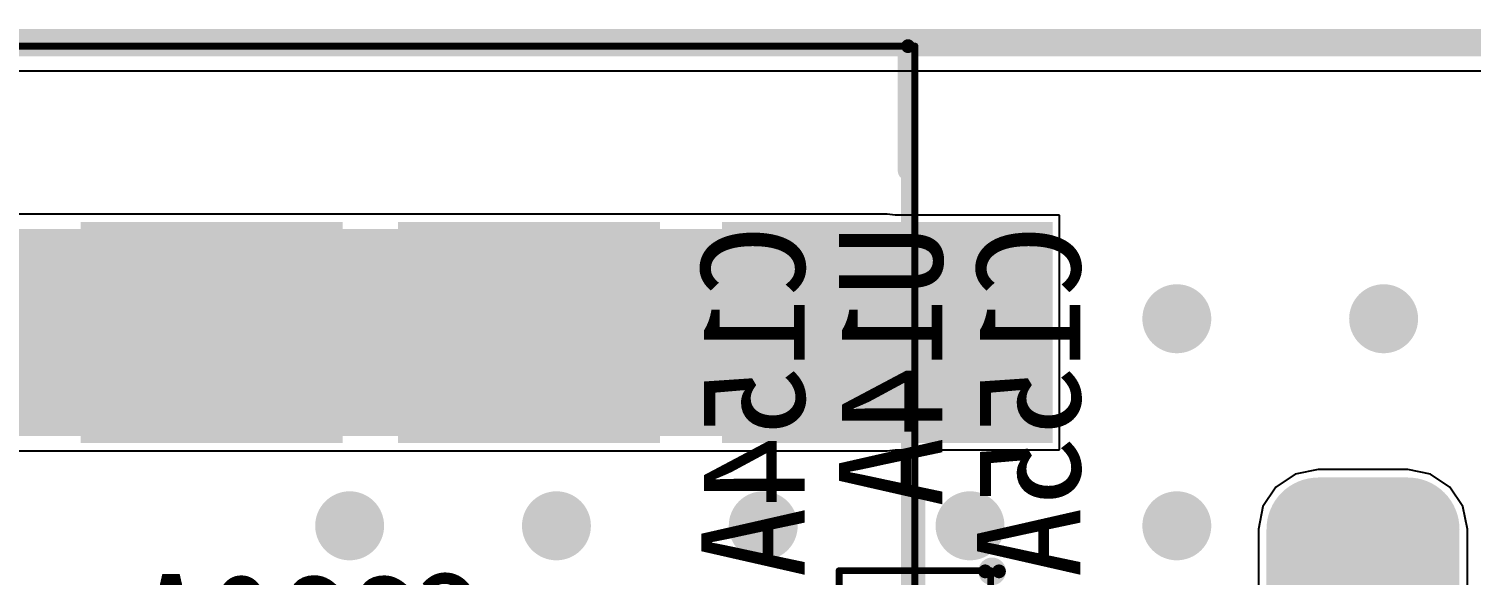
# Model space of a CAD drawing. Header units: millimetres. Extents: x 15 to 120, y 22 to 104.
# Drawn here: x 75.67 to 86.13, y 91.14 to 95.1 of the extents above; entities that cross this region are included whole.
import ezdxf

# ---------------------------------------------------------------- set-up
doc = ezdxf.new("R2010")
doc.units = ezdxf.units.MM
for name, color, linetype in [('BottomLayer', 5, 'Continuous'), ('BottomOverlay', 54, 'Continuous'), ('BottomSolder', 6, 'Continuous'), ('KeepOutLayer', 6, 'Continuous'), ('Mechanical13', 56, 'Continuous'), ('Mechanical15', 56, 'Continuous'), ('MultiLayer', 9, 'Continuous'), ('TopLayer', 1, 'Continuous'), ('TopOverlay', 2, 'Continuous'), ('TopPaste', 8, 'Continuous'), ('TopSolder', 216, 'Continuous')]:
    doc.layers.add(name, color=color, linetype=linetype)

msp = doc.modelspace()

# ---------------------------------------------------------------- linework, layer by layer
at = {"layer": 'BottomLayer'}
for p, q in [((42.404, 94.796), (86.496, 94.796)), ((84.859, 91.875), (84.719, 91.781)), ((85.025, 91.908), (84.859, 91.875)), ((85.675, 91.908), (85.025, 91.908)), ((85.841, 91.875), (85.675, 91.908)), ((85.981, 91.781), (85.841, 91.875)), ((84.719, 91.781), (84.625, 91.641)), ((86.075, 91.641), (85.981, 91.781)), ((84.625, 91.641), (84.592, 91.475)), ((86.108, 91.475), (86.075, 91.641)), ((84.592, 91.475), (84.592, 89.625)), ((86.108, 89.625), (86.108, 91.475))]:
    msp.add_line(p, q, dxfattribs=at)
for points, const_width in [([(83.875, 93, 1), (84.125, 93, 1)], 0.25), ([(85.375, 93, 1), (85.625, 93, 1)], 0.25), ([(84.863, 91.475, 1), (85.188, 91.475, 1)], 0.325), ([(85.513, 91.475, 1), (85.838, 91.475, 1)], 0.325), ([(77.875, 91.5, 1), (78.125, 91.5, 1)], 0.25), ([(79.375, 91.5, 1), (79.625, 91.5, 1)], 0.25), ([(80.875, 91.5, 1), (81.125, 91.5, 1)], 0.25), ([(82.375, 91.5, 1), (82.625, 91.5, 1)], 0.25), ([(83.875, 91.5, 1), (84.125, 91.5, 1)], 0.25)]:
    msp.add_lwpolyline(points, format="xyb", close=True, dxfattribs=dict(at, const_width=const_width))
for points in [[(85.025, 89.3), (85.675, 89.3), (85.025, 91.8), (85.675, 91.8)], [(84.7, 89.625), (86, 89.625), (84.7, 91.475), (86, 91.475)]]:
    msp.add_solid(points, dxfattribs=at)
at = {"layer": 'BottomOverlay'}
for points, const_width in [([(82.71, 91.17, 1), (82.61, 91.17, 1)], 0.1), ([(82.585, 91.17, 1), (82.635, 91.17, 1)], 0.05), ([(82.685, 91.17, 1), (82.735, 91.17, 1)], 0.05)]:
    msp.add_lwpolyline(points, format="xyb", close=True, dxfattribs=dict(at, const_width=const_width))
at = {"layer": 'BottomSolder', "const_width": 0.375}
for points in [[(84.838, 91.475, 1), (85.212, 91.475, 1)], [(84.838, 91.475, 1), (85.212, 91.475, 1)], [(85.488, 91.475, 1), (85.863, 91.475, 1)], [(85.488, 91.475, 1), (85.863, 91.475, 1)]]:
    msp.add_lwpolyline(points, format="xyb", close=True, dxfattribs=at)
at = {"layer": 'BottomSolder'}
for points in [[(85.025, 89.25), (85.675, 89.25), (85.025, 91.85), (85.675, 91.85)], [(85.025, 89.25), (85.675, 89.25), (85.025, 91.85), (85.675, 91.85)], [(84.65, 89.625), (86.05, 89.625), (84.65, 91.475), (86.05, 91.475)], [(84.65, 89.625), (86.05, 89.625), (84.65, 91.475), (86.05, 91.475)]]:
    msp.add_solid(points, dxfattribs=at)
at = {"layer": 'KeepOutLayer', "const_width": 0.2}
msp.add_lwpolyline([(42.2, 95), (86.7, 95)], dxfattribs=at)
at = {"layer": 'Mechanical13', "const_width": 0.1}
for points in [[(69.15, 94.975), (82.05, 94.975)], [(82.05, 90.075), (82.05, 94.975)]]:
    msp.add_lwpolyline(points, dxfattribs=at)
at = {"layer": 'Mechanical13', "const_width": 0.05}
msp.add_lwpolyline([(82.025, 94.975, 1), (82.075, 94.975, 1)], format="xyb", close=True, dxfattribs=at)
msp.add_lwpolyline([(82.025, 94.975, 1), (82.075, 94.975, 1)], format="xyb", close=True, dxfattribs=at)
at = {"layer": 'Mechanical15', "const_width": 0.05}
for points in [[(69.15, 94.975), (82.1, 94.975)], [(82.1, 90.075), (82.1, 94.975)], [(81.55, 89.575), (81.55, 91.175)], [(81.55, 91.175), (82.65, 91.175)], [(82.65, 89.575), (82.65, 91.175)]]:
    msp.add_lwpolyline(points, dxfattribs=at)
at = {"layer": 'Mechanical15', "const_width": 0.025}
for points in [[(82.088, 94.975, 1), (82.113, 94.975, 1)], [(82.088, 94.975, 1), (82.113, 94.975, 1)], [(81.538, 91.175, 1), (81.562, 91.175, 1)], [(81.538, 91.175, 1), (81.562, 91.175, 1)], [(82.638, 91.175, 1), (82.662, 91.175, 1)], [(82.638, 91.175, 1), (82.662, 91.175, 1)]]:
    msp.add_lwpolyline(points, format="xyb", close=True, dxfattribs=at)
at = {"layer": 'MultiLayer', "const_width": 0.25}
for points in [[(83.875, 93, 1), (84.125, 93, 1)], [(85.375, 93, 1), (85.625, 93, 1)], [(77.875, 91.5, 1), (78.125, 91.5, 1)], [(79.375, 91.5, 1), (79.625, 91.5, 1)], [(80.875, 91.5, 1), (81.125, 91.5, 1)], [(82.375, 91.5, 1), (82.625, 91.5, 1)], [(83.875, 91.5, 1), (84.125, 91.5, 1)]]:
    msp.add_lwpolyline(points, format="xyb", close=True, dxfattribs=at)
at = {"layer": 'TopLayer'}
for p, q in [((42.404, 94.796), (86.496, 94.796)), ((81.9, 93.757), (69.15, 93.757)), ((81.956, 93.75), (81.9, 93.757)), ((83.15, 93.75), (81.956, 93.75)), ((83.15, 92.05), (83.15, 93.75)), ((69.432, 92.043), (81.9, 92.043)), ((81.9, 92.043), (81.956, 92.05)), ((81.956, 92.05), (83.15, 92.05)), ((84.859, 91.875), (84.719, 91.781)), ((85.025, 91.908), (84.859, 91.875)), ((85.675, 91.908), (85.025, 91.908)), ((85.841, 91.875), (85.675, 91.908)), ((85.981, 91.781), (85.841, 91.875)), ((84.719, 91.781), (84.625, 91.641)), ((86.075, 91.641), (85.981, 91.781)), ((84.625, 91.641), (84.592, 91.475)), ((86.108, 91.475), (86.075, 91.641)), ((84.592, 91.475), (84.592, 89.625)), ((86.108, 89.625), (86.108, 91.475))]:
    msp.add_line(p, q, dxfattribs=at)
for points, const_width in [([(74.4, 92.9), (77, 92.9)], 1.5), ([(77, 92.9), (79.3, 92.9)], 1.5), ([(79.3, 92.9), (81.9, 92.9)], 1.5), ([(81.9, 92.875), (82.1, 92.875)], 0.2)]:
    msp.add_lwpolyline(points, dxfattribs=dict(at, const_width=const_width))
for points, const_width in [([(76.625, 92.9, 1), (77.375, 92.9, 1)], 0.75), ([(76.625, 92.9, 1), (77.375, 92.9, 1)], 0.75), ([(78.925, 92.9, 1), (79.675, 92.9, 1)], 0.75), ([(78.925, 92.9, 1), (79.675, 92.9, 1)], 0.75), ([(81.525, 92.9, 1), (82.275, 92.9, 1)], 0.75), ([(83.875, 93, 1), (84.125, 93, 1)], 0.25), ([(85.375, 93, 1), (85.625, 93, 1)], 0.25), ([(81.85, 92.875, 1), (81.95, 92.875, 1)], 0.1), ([(82.05, 92.875, 1), (82.15, 92.875, 1)], 0.1), ([(84.863, 91.475, 1), (85.188, 91.475, 1)], 0.325), ([(85.513, 91.475, 1), (85.838, 91.475, 1)], 0.325), ([(77.875, 91.5, 1), (78.125, 91.5, 1)], 0.25), ([(79.375, 91.5, 1), (79.625, 91.5, 1)], 0.25), ([(80.875, 91.5, 1), (81.125, 91.5, 1)], 0.25), ([(82.375, 91.5, 1), (82.625, 91.5, 1)], 0.25), ([(83.875, 91.5, 1), (84.125, 91.5, 1)], 0.25)]:
    msp.add_lwpolyline(points, format="xyb", close=True, dxfattribs=dict(at, const_width=const_width))
for points in [[(77.9, 93.65), (76.1, 93.65), (77.9, 92.15), (76.1, 92.15)], [(80.2, 93.65), (78.4, 93.65), (80.2, 92.15), (78.4, 92.15)], [(83.05, 93.65), (80.75, 93.65), (83.05, 92.15), (80.75, 92.15)], [(85.025, 89.3), (85.675, 89.3), (85.025, 91.8), (85.675, 91.8)], [(84.7, 89.625), (86, 89.625), (84.7, 91.475), (86, 91.475)]]:
    msp.add_solid(points, dxfattribs=at)
at = {"layer": 'TopOverlay', "const_width": 0.15}
for points in [[(69.15, 94.975), (82.05, 94.975)], [(82.05, 94.075), (82.05, 94.975)], [(82.1, 90.075), (82.1, 91.675)]]:
    msp.add_lwpolyline(points, dxfattribs=at)
at = {"layer": 'TopOverlay', "const_width": 0.075}
for points in [[(82.013, 94.975, 1), (82.088, 94.975, 1)], [(82.013, 94.975, 1), (82.088, 94.975, 1)], [(82.013, 94.075, 1), (82.088, 94.075, 1)], [(82.063, 91.675, 1), (82.138, 91.675, 1)]]:
    msp.add_lwpolyline(points, format="xyb", close=True, dxfattribs=at)
at = {"layer": 'TopPaste'}
for points in [[(77.9, 93.65), (76.1, 93.65), (77.9, 92.15), (76.1, 92.15)], [(77.9, 93.65), (76.1, 93.65), (77.9, 92.15), (76.1, 92.15)], [(80.2, 93.65), (78.4, 93.65), (80.2, 92.15), (78.4, 92.15)], [(80.2, 93.65), (78.4, 93.65), (80.2, 92.15), (78.4, 92.15)], [(83.05, 93.65), (80.75, 93.65), (83.05, 92.15), (80.75, 92.15)], [(83.05, 93.65), (80.75, 93.65), (83.05, 92.15), (80.75, 92.15)]]:
    msp.add_solid(points, dxfattribs=at)
at = {"layer": 'TopSolder', "const_width": 0.375}
for points in [[(84.838, 91.475, 1), (85.212, 91.475, 1)], [(84.838, 91.475, 1), (85.212, 91.475, 1)], [(85.488, 91.475, 1), (85.863, 91.475, 1)], [(85.488, 91.475, 1), (85.863, 91.475, 1)]]:
    msp.add_lwpolyline(points, format="xyb", close=True, dxfattribs=at)
at = {"layer": 'TopSolder'}
for points in [[(77.95, 93.7), (76.05, 93.7), (77.95, 92.1), (76.05, 92.1)], [(77.95, 93.7), (76.05, 93.7), (77.95, 92.1), (76.05, 92.1)], [(80.25, 93.7), (78.35, 93.7), (80.25, 92.1), (78.35, 92.1)], [(80.25, 93.7), (78.35, 93.7), (80.25, 92.1), (78.35, 92.1)], [(83.1, 93.7), (80.7, 93.7), (83.1, 92.1), (80.7, 92.1)], [(83.1, 93.7), (80.7, 93.7), (83.1, 92.1), (80.7, 92.1)], [(85.025, 89.25), (85.675, 89.25), (85.025, 91.85), (85.675, 91.85)], [(85.025, 89.25), (85.675, 89.25), (85.025, 91.85), (85.675, 91.85)], [(84.65, 89.625), (86.05, 89.625), (84.65, 91.475), (86.05, 91.475)], [(84.65, 89.625), (86.05, 89.625), (84.65, 91.475), (86.05, 91.475)]]:
    msp.add_solid(points, dxfattribs=at)

# ---------------------------------------------------------------- texts
at = {"layer": 'BottomOverlay', "text_generation_flag": 2}
for s, rotation, p in [('C154A', 90, (81.3, 93.675)), ('U14A', 90, (82.3, 93.675)), ('C155A', 90, (83.3, 93.675)), ('C320A', 360, (79, 90.4))]:
    msp.add_text(s, height=0.75, rotation=rotation, dxfattribs=at).set_placement(p)

doc.saveas('drawing.dxf')
